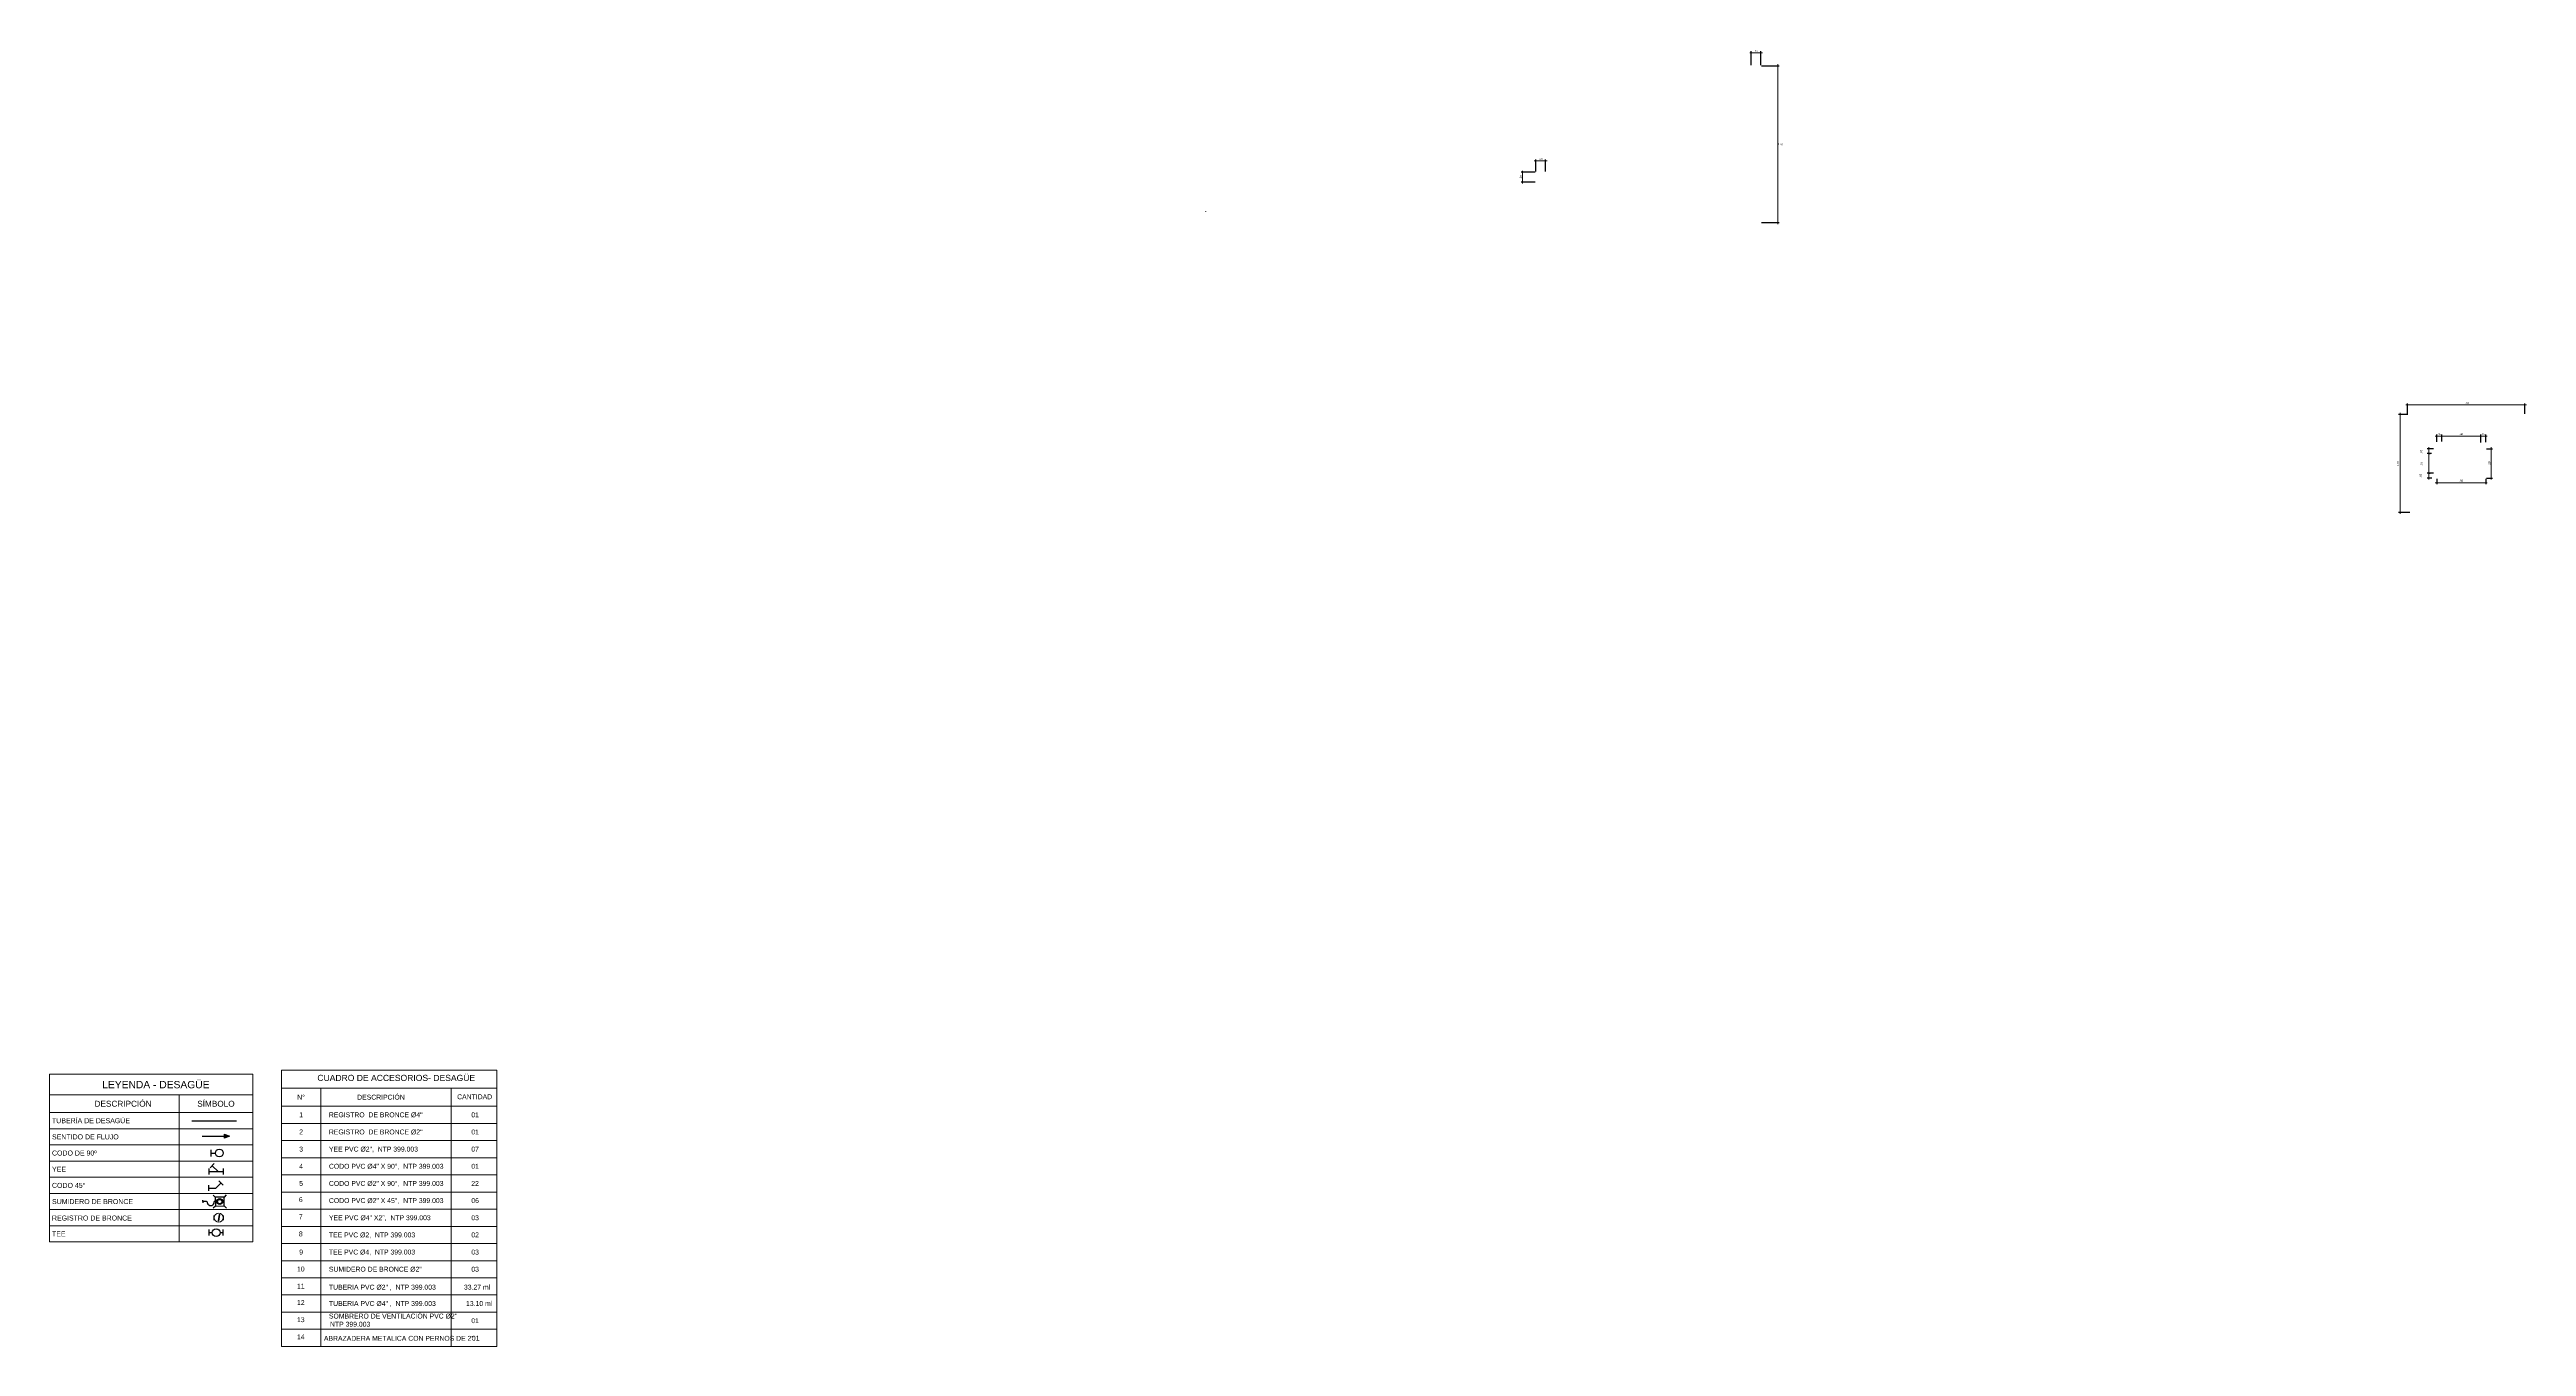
# Model space of a CAD drawing. Header units: metres. Extents: x 800066 to 1601495, y 9254195 to 18508415.
# Drawn here: x 800769.01 to 800794.29, y 9254204.71 to 9254217.94 of the extents above; entities that cross this region are included whole.
import ezdxf
from ezdxf.enums import TextEntityAlignment as Align

# ---------------------------------------------------------------- set-up
doc = ezdxf.new("R2010")
doc.units = ezdxf.units.M
doc.header["$LTSCALE"] = 0.3
doc.header["$MEASUREMENT"] = 0
doc.header["$PDMODE"] = 2
doc.linetypes.add('CONTINUA', pattern=[0])
for name, color, linetype in [('0.1', 1, 'Continuous'), ('01_INDICADORES', 9, 'Continuous'), ('TEXTOS-NOTAS', 7, 'Continuous')]:
    doc.layers.add(name, color=color, linetype=linetype)
for name, color, linetype, lineweight in [('CUADROS', 250, 'Continuous', 13), ('Desague2', 52, 'Continuous', 30), ('Desagüe', 155, 'Continuous', 40), ('linea de desague', 6, 'Continuous', 30), ('TEXTO', 7, 'Continuous', 20)]:
    doc.layers.add(name, color=color, linetype=linetype, lineweight=lineweight)
doc.layers.add('FIC-2ES_COTAS', color=7, linetype='Continuous', lineweight=5, true_color=0x6b006b)
doc.styles.add('ARIAL-10', font='arial.ttf')
doc.styles.add('COTAS Y DIRECTRIZ', font='ARIALN.TTF')
doc.styles.add('ROMANS-10', font='arial.ttf')
doc.styles.add('ROMANS-8', font='arial.ttf', dxfattribs={"width": 0.8})
doc.dimstyles.new('FIC - CORTE', dxfattribs={"dimtxt": 2, "dimasz": 1, "dimexe": 1.5, "dimexo": 0.625, "dimgap": 0.9, "dimtad": 2, "dimtih": 1, "dimtoh": 1, "dimzin": 4, "dimdsep": 46, "dimtxsty": 'COTAS Y DIRECTRIZ', "dimblk": 'ARCHTICK', "dimcen": 0.9, "dimdle": 1.5, "dimclrd": 256, "dimclre": 256, "dimclrt": 7, "dimadec": 0, "dimazin": 0, "dimtfac": 1, "dimtix": 1, "dimtmove": 2, "dimatfit": 3, "dimfxl": 1, "dimlwd": 5, "dimarcsym": 0})
doc.dimstyles.new('FIC - PLANTA', dxfattribs={"dimtxt": 2, "dimasz": 1, "dimexe": 1.5, "dimexo": 0.625, "dimgap": 0.9, "dimtad": 1, "dimzin": 4, "dimdsep": 46, "dimtxsty": 'COTAS Y DIRECTRIZ', "dimblk": 'ARCHTICK', "dimcen": 0.9, "dimdle": 1.5, "dimclrd": 256, "dimclre": 256, "dimclrt": 7, "dimadec": 0, "dimazin": 0, "dimtfac": 1, "dimtix": 1, "dimtmove": 2, "dimatfit": 3, "dimfxl": 1, "dimlwd": 5, "dimarcsym": 0})

# ---------------------------------------------------------------- blocks, each defined once
blk = doc.blocks.new('r4')
at = {"layer": 'linea de desague', "color": 250, "lineweight": 15}
for p, q in [((0.051, 0.105), (-0.051, 0.105)), ((0.051, -0.105), (-0.051, -0.105))]:
    blk.add_line(p, q, dxfattribs=at)
at = {"layer": 'linea de desague', "color": 250, "linetype": 'Continuous', "lineweight": 5}
blk.add_lwpolyline([(0.072, 0.001), (0.069, -0.016), (-0.072, 0.006), (-0.069, 0.023)], close=True, dxfattribs=at)
at = {"layer": 'linea de desague', "color": 250, "linetype": 'CONTINUA', "lineweight": 15}
blk.add_circle((0, 0), 0.0971, dxfattribs=at)
blk = doc.blocks.new('FLECHA')
blk.add_line((0, 0), (0, -0.2))
blk.add_solid([(0, -0.2), (0, -0.2), (0, 0)])
blk = doc.blocks.new('_ArchTick')
at = {"color": 0, "linetype": 'ByBlock', "const_width": 0.15}
blk.add_lwpolyline([(-0.5, -0.5), (0.5, 0.5)], dxfattribs=at)
blk = doc.blocks.new('*D356')
at = {"layer": 'Defpoints', "color": 0, "lineweight": 13, "ltscale": 0.1, "transparency": 16777216}
for p in [(800784.176, 9254216.686), (800784.041, 9254216.586), (800784.176, 9254216.586)]:
    blk.add_point(p, dxfattribs=at)
at = {"layer": 'FIC-2ES_COTAS', "lineweight": -2, "ltscale": 0.1, "transparency": 16777216}
for p, q in [((800784.17, 9254216.686), (800784.026, 9254216.686)), ((800784.17, 9254216.586), (800784.026, 9254216.586))]:
    blk.add_line(p, q, dxfattribs=at)
at = {"layer": 'FIC-2ES_COTAS', "lineweight": 5, "ltscale": 0.1, "transparency": 16777216}
blk.add_line((800784.041, 9254216.701), (800784.041, 9254216.571), dxfattribs=at)
at = {"layer": 'FIC-2ES_COTAS', "lineweight": 5, "ltscale": 0.1, "transparency": 16777216, "xscale": 0.01, "yscale": 0.01, "zscale": 0.01}
for p, rotation in [((800784.041, 9254216.686), 90), ((800784.041, 9254216.586), 270)]:
    blk.add_blockref('_ArchTick', p, dxfattribs=dict(at, rotation=rotation))
at = {"layer": 'FIC-2ES_COTAS', "color": 7, "lineweight": 13, "ltscale": 0.1, "transparency": 16777216, "insert": (800784.021, 9254216.636), "char_height": 0.02, "attachment_point": 5, "rotation": 90, "style": 'COTAS Y DIRECTRIZ'}
blk.add_mtext('.10', dxfattribs=at)
blk = doc.blocks.new('*D357')
at = {"layer": 'Defpoints', "color": 0, "lineweight": 13, "ltscale": 0.1, "transparency": 16777216}
for p in [(800784.176, 9254216.686), (800784.276, 9254216.801), (800784.276, 9254216.686)]:
    blk.add_point(p, dxfattribs=at)
at = {"layer": 'FIC-2ES_COTAS', "lineweight": 5, "ltscale": 0.1, "transparency": 16777216}
blk.add_line((800784.161, 9254216.801), (800784.291, 9254216.801), dxfattribs=at)
at = {"layer": 'FIC-2ES_COTAS', "lineweight": -2, "ltscale": 0.1, "transparency": 16777216}
for p, q in [((800784.176, 9254216.692), (800784.176, 9254216.816)), ((800784.276, 9254216.692), (800784.276, 9254216.816))]:
    blk.add_line(p, q, dxfattribs=at)
at = {"layer": 'FIC-2ES_COTAS', "lineweight": 5, "ltscale": 0.1, "transparency": 16777216, "xscale": 0.01, "yscale": 0.01, "zscale": 0.01, "rotation": 180}
blk.add_blockref('_ArchTick', (800784.176, 9254216.801), dxfattribs=at)
at = {"layer": 'FIC-2ES_COTAS', "lineweight": 5, "ltscale": 0.1, "transparency": 16777216, "xscale": 0.01, "yscale": 0.01, "zscale": 0.01}
blk.add_blockref('_ArchTick', (800784.276, 9254216.801), dxfattribs=at)
at = {"layer": 'FIC-2ES_COTAS', "color": 7, "lineweight": 13, "ltscale": 0.1, "transparency": 16777216, "insert": (800784.226, 9254216.821), "char_height": 0.02, "attachment_point": 5, "style": 'COTAS Y DIRECTRIZ'}
blk.add_mtext('.10', dxfattribs=at)
blk = doc.blocks.new('*D358')
at = {"layer": 'Defpoints', "color": 0, "lineweight": 13, "ltscale": 0.1, "transparency": 16777216}
for p in [(800786.474, 9254217.772), (800786.474, 9254216.172), (800786.646, 9254216.172)]:
    blk.add_point(p, dxfattribs=at)
at = {"layer": 'FIC-2ES_COTAS', "lineweight": -2, "ltscale": 0.1, "transparency": 16777216}
for p, q in [((800786.481, 9254217.772), (800786.661, 9254217.772)), ((800786.481, 9254216.172), (800786.661, 9254216.172))]:
    blk.add_line(p, q, dxfattribs=at)
at = {"layer": 'FIC-2ES_COTAS', "lineweight": 5, "ltscale": 0.1, "transparency": 16777216}
blk.add_line((800786.646, 9254217.787), (800786.646, 9254216.157), dxfattribs=at)
at = {"layer": 'FIC-2ES_COTAS', "lineweight": 5, "ltscale": 0.1, "transparency": 16777216, "xscale": 0.01, "yscale": 0.01, "zscale": 0.01}
for p, rotation in [((800786.646, 9254217.772), 90), ((800786.646, 9254216.172), 270)]:
    blk.add_blockref('_ArchTick', p, dxfattribs=dict(at, rotation=rotation))
at = {"layer": 'FIC-2ES_COTAS', "color": 7, "lineweight": 13, "ltscale": 0.1, "transparency": 16777216, "insert": (800786.675, 9254216.972), "char_height": 0.02, "attachment_point": 5, "style": 'COTAS Y DIRECTRIZ'}
blk.add_mtext('1.60', dxfattribs=at)
blk = doc.blocks.new('*D359')
at = {"layer": 'Defpoints', "color": 0, "lineweight": 13, "ltscale": 0.1, "transparency": 16777216}
for p in [(800786.474, 9254217.905), (800786.374, 9254217.772), (800786.474, 9254217.772)]:
    blk.add_point(p, dxfattribs=at)
at = {"layer": 'FIC-2ES_COTAS', "lineweight": 5, "ltscale": 0.1, "transparency": 16777216}
blk.add_line((800786.359, 9254217.905), (800786.489, 9254217.905), dxfattribs=at)
at = {"layer": 'FIC-2ES_COTAS', "lineweight": -2, "ltscale": 0.1, "transparency": 16777216}
for p, q in [((800786.374, 9254217.778), (800786.374, 9254217.92)), ((800786.474, 9254217.778), (800786.474, 9254217.92))]:
    blk.add_line(p, q, dxfattribs=at)
at = {"layer": 'FIC-2ES_COTAS', "lineweight": 5, "ltscale": 0.1, "transparency": 16777216, "xscale": 0.01, "yscale": 0.01, "zscale": 0.01, "rotation": 180}
blk.add_blockref('_ArchTick', (800786.374, 9254217.905), dxfattribs=at)
at = {"layer": 'FIC-2ES_COTAS', "lineweight": 5, "ltscale": 0.1, "transparency": 16777216, "xscale": 0.01, "yscale": 0.01, "zscale": 0.01}
blk.add_blockref('_ArchTick', (800786.474, 9254217.905), dxfattribs=at)
at = {"layer": 'FIC-2ES_COTAS', "color": 7, "lineweight": 13, "ltscale": 0.1, "transparency": 16777216, "insert": (800786.424, 9254217.924), "char_height": 0.02, "attachment_point": 5, "style": 'COTAS Y DIRECTRIZ'}
blk.add_mtext('.10', dxfattribs=at)
blk = doc.blocks.new('*D346')
at = {"layer": 'Defpoints', "color": 0, "lineweight": 13, "ltscale": 0.1, "transparency": 16777216}
for p in [(800793.371, 9254213.566), (800793.871, 9254213.566), (800793.871, 9254213.519)]:
    blk.add_point(p, dxfattribs=at)
at = {"layer": 'FIC-2ES_COTAS', "lineweight": -2, "ltscale": 0.1, "transparency": 16777216}
for p, q in [((800793.371, 9254213.559), (800793.371, 9254213.504)), ((800793.871, 9254213.559), (800793.871, 9254213.504))]:
    blk.add_line(p, q, dxfattribs=at)
at = {"layer": 'FIC-2ES_COTAS', "lineweight": 5, "ltscale": 0.1, "transparency": 16777216}
blk.add_line((800793.356, 9254213.519), (800793.886, 9254213.519), dxfattribs=at)
at = {"layer": 'FIC-2ES_COTAS', "lineweight": 5, "ltscale": 0.1, "transparency": 16777216, "xscale": 0.01, "yscale": 0.01, "zscale": 0.01, "rotation": 180}
blk.add_blockref('_ArchTick', (800793.371, 9254213.519), dxfattribs=at)
at = {"layer": 'FIC-2ES_COTAS', "lineweight": 5, "ltscale": 0.1, "transparency": 16777216, "xscale": 0.01, "yscale": 0.01, "zscale": 0.01}
blk.add_blockref('_ArchTick', (800793.871, 9254213.519), dxfattribs=at)
at = {"layer": 'FIC-2ES_COTAS', "color": 7, "lineweight": 13, "ltscale": 0.1, "transparency": 16777216, "insert": (800793.621, 9254213.539), "char_height": 0.02, "attachment_point": 5, "style": 'COTAS Y DIRECTRIZ'}
blk.add_mtext('.50', dxfattribs=at)
blk = doc.blocks.new('*D347')
at = {"layer": 'Defpoints', "color": 0, "lineweight": 13, "ltscale": 0.1, "transparency": 16777216}
for p in [(800793.288, 9254213.566), (800793.328, 9254213.566), (800793.345, 9254213.616)]:
    blk.add_point(p, dxfattribs=at)
at = {"layer": 'FIC-2ES_COTAS', "lineweight": -2, "ltscale": 0.1, "transparency": 16777216}
for p, q in [((800793.338, 9254213.616), (800793.273, 9254213.616)), ((800793.322, 9254213.566), (800793.273, 9254213.566))]:
    blk.add_line(p, q, dxfattribs=at)
at = {"layer": 'FIC-2ES_COTAS', "lineweight": 5, "ltscale": 0.1, "transparency": 16777216}
blk.add_line((800793.288, 9254213.631), (800793.288, 9254213.551), dxfattribs=at)
at = {"layer": 'FIC-2ES_COTAS', "lineweight": 5, "ltscale": 0.1, "transparency": 16777216, "xscale": 0.01, "yscale": 0.01, "zscale": 0.01}
for p, rotation in [((800793.288, 9254213.616), 90), ((800793.288, 9254213.566), 270)]:
    blk.add_blockref('_ArchTick', p, dxfattribs=dict(at, rotation=rotation))
at = {"layer": 'FIC-2ES_COTAS', "color": 7, "lineweight": 13, "ltscale": 0.1, "transparency": 16777216, "insert": (800793.206, 9254213.591), "char_height": 0.02, "attachment_point": 5, "rotation": 90, "style": 'COTAS Y DIRECTRIZ'}
blk.add_mtext('.05', dxfattribs=at)
blk = doc.blocks.new('*D348')
at = {"layer": 'Defpoints', "color": 0, "lineweight": 13, "ltscale": 0.1, "transparency": 16777216}
for p in [(800793.288, 9254213.866), (800793.325, 9254213.816), (800793.346, 9254213.866)]:
    blk.add_point(p, dxfattribs=at)
at = {"layer": 'FIC-2ES_COTAS', "lineweight": -2, "ltscale": 0.1, "transparency": 16777216}
for p, q in [((800793.339, 9254213.866), (800793.273, 9254213.866)), ((800793.318, 9254213.816), (800793.273, 9254213.816))]:
    blk.add_line(p, q, dxfattribs=at)
at = {"layer": 'FIC-2ES_COTAS', "lineweight": 5, "ltscale": 0.1, "transparency": 16777216}
blk.add_line((800793.288, 9254213.801), (800793.288, 9254213.881), dxfattribs=at)
at = {"layer": 'FIC-2ES_COTAS', "lineweight": 5, "ltscale": 0.1, "transparency": 16777216, "xscale": 0.01, "yscale": 0.01, "zscale": 0.01}
for p, rotation in [((800793.288, 9254213.866), 90), ((800793.288, 9254213.816), 270)]:
    blk.add_blockref('_ArchTick', p, dxfattribs=dict(at, rotation=rotation))
at = {"layer": 'FIC-2ES_COTAS', "color": 7, "lineweight": 13, "ltscale": 0.1, "transparency": 16777216, "insert": (800793.214, 9254213.836), "char_height": 0.02, "attachment_point": 5, "rotation": 90, "style": 'COTAS Y DIRECTRIZ'}
blk.add_mtext('.05', dxfattribs=at)
blk = doc.blocks.new('*D349')
at = {"layer": 'Defpoints', "color": 0, "lineweight": 13, "ltscale": 0.1, "transparency": 16777216}
for p in [(800793.371, 9254213.931), (800793.421, 9254213.995), (800793.421, 9254213.932)]:
    blk.add_point(p, dxfattribs=at)
at = {"layer": 'FIC-2ES_COTAS', "lineweight": 5, "ltscale": 0.1, "transparency": 16777216}
blk.add_line((800793.356, 9254213.995), (800793.436, 9254213.995), dxfattribs=at)
at = {"layer": 'FIC-2ES_COTAS', "lineweight": -2, "ltscale": 0.1, "transparency": 16777216}
for p, q in [((800793.371, 9254213.937), (800793.371, 9254214.01)), ((800793.421, 9254213.939), (800793.421, 9254214.01))]:
    blk.add_line(p, q, dxfattribs=at)
at = {"layer": 'FIC-2ES_COTAS', "lineweight": 5, "ltscale": 0.1, "transparency": 16777216, "xscale": 0.01, "yscale": 0.01, "zscale": 0.01, "rotation": 180}
blk.add_blockref('_ArchTick', (800793.371, 9254213.995), dxfattribs=at)
at = {"layer": 'FIC-2ES_COTAS', "lineweight": 5, "ltscale": 0.1, "transparency": 16777216, "xscale": 0.01, "yscale": 0.01, "zscale": 0.01}
blk.add_blockref('_ArchTick', (800793.421, 9254213.995), dxfattribs=at)
at = {"layer": 'FIC-2ES_COTAS', "color": 7, "lineweight": 13, "ltscale": 0.1, "transparency": 16777216, "insert": (800793.396, 9254214.014), "char_height": 0.02, "attachment_point": 5, "style": 'COTAS Y DIRECTRIZ'}
blk.add_mtext('.05', dxfattribs=at)
blk = doc.blocks.new('*D350')
at = {"layer": 'Defpoints', "color": 0, "lineweight": 13, "ltscale": 0.1, "transparency": 16777216}
for p in [(800793.421, 9254213.932), (800793.821, 9254213.995), (800793.821, 9254213.922)]:
    blk.add_point(p, dxfattribs=at)
at = {"layer": 'FIC-2ES_COTAS', "lineweight": 5, "ltscale": 0.1, "transparency": 16777216}
blk.add_line((800793.406, 9254213.995), (800793.836, 9254213.995), dxfattribs=at)
at = {"layer": 'FIC-2ES_COTAS', "lineweight": -2, "ltscale": 0.1, "transparency": 16777216}
for p, q in [((800793.421, 9254213.939), (800793.421, 9254214.01)), ((800793.821, 9254213.928), (800793.821, 9254214.01))]:
    blk.add_line(p, q, dxfattribs=at)
at = {"layer": 'FIC-2ES_COTAS', "lineweight": 5, "ltscale": 0.1, "transparency": 16777216, "xscale": 0.01, "yscale": 0.01, "zscale": 0.01, "rotation": 180}
blk.add_blockref('_ArchTick', (800793.421, 9254213.995), dxfattribs=at)
at = {"layer": 'FIC-2ES_COTAS', "lineweight": 5, "ltscale": 0.1, "transparency": 16777216, "xscale": 0.01, "yscale": 0.01, "zscale": 0.01}
blk.add_blockref('_ArchTick', (800793.821, 9254213.995), dxfattribs=at)
at = {"layer": 'FIC-2ES_COTAS', "color": 7, "lineweight": 13, "ltscale": 0.1, "transparency": 16777216, "insert": (800793.621, 9254214.014), "char_height": 0.02, "attachment_point": 5, "style": 'COTAS Y DIRECTRIZ'}
blk.add_mtext('.40', dxfattribs=at)
blk = doc.blocks.new('*D351')
at = {"layer": 'Defpoints', "color": 0, "lineweight": 13, "ltscale": 0.1, "transparency": 16777216}
for p in [(800793.821, 9254213.932), (800793.871, 9254213.995), (800793.871, 9254213.927)]:
    blk.add_point(p, dxfattribs=at)
at = {"layer": 'FIC-2ES_COTAS', "lineweight": 5, "ltscale": 0.1, "transparency": 16777216}
blk.add_line((800793.806, 9254213.995), (800793.886, 9254213.995), dxfattribs=at)
at = {"layer": 'FIC-2ES_COTAS', "lineweight": -2, "ltscale": 0.1, "transparency": 16777216}
for p, q in [((800793.821, 9254213.939), (800793.821, 9254214.01)), ((800793.871, 9254213.933), (800793.871, 9254214.01))]:
    blk.add_line(p, q, dxfattribs=at)
at = {"layer": 'FIC-2ES_COTAS', "lineweight": 5, "ltscale": 0.1, "transparency": 16777216, "xscale": 0.01, "yscale": 0.01, "zscale": 0.01, "rotation": 180}
blk.add_blockref('_ArchTick', (800793.821, 9254213.995), dxfattribs=at)
at = {"layer": 'FIC-2ES_COTAS', "lineweight": 5, "ltscale": 0.1, "transparency": 16777216, "xscale": 0.01, "yscale": 0.01, "zscale": 0.01}
blk.add_blockref('_ArchTick', (800793.871, 9254213.995), dxfattribs=at)
at = {"layer": 'FIC-2ES_COTAS', "color": 7, "lineweight": 13, "ltscale": 0.1, "transparency": 16777216, "insert": (800793.846, 9254214.014), "char_height": 0.02, "attachment_point": 5, "style": 'COTAS Y DIRECTRIZ'}
blk.add_mtext('.05', dxfattribs=at)
blk = doc.blocks.new('*D352')
at = {"layer": 'Defpoints', "color": 0, "lineweight": 13, "ltscale": 0.1, "transparency": 16777216}
for p in [(800793.288, 9254213.816), (800793.288, 9254213.616), (800793.288, 9254213.616)]:
    blk.add_point(p, dxfattribs=at)
at = {"layer": 'FIC-2ES_COTAS', "lineweight": 5, "ltscale": 0.1, "transparency": 16777216}
blk.add_line((800793.288, 9254213.831), (800793.288, 9254213.601), dxfattribs=at)
at = {"layer": 'FIC-2ES_COTAS', "lineweight": -2, "ltscale": 0.1, "transparency": 16777216}
for p, q in [((800793.294, 9254213.816), (800793.303, 9254213.816)), ((800793.294, 9254213.616), (800793.303, 9254213.616))]:
    blk.add_line(p, q, dxfattribs=at)
at = {"layer": 'FIC-2ES_COTAS', "lineweight": 5, "ltscale": 0.1, "transparency": 16777216, "xscale": 0.01, "yscale": 0.01, "zscale": 0.01}
for p, rotation in [((800793.288, 9254213.816), 90), ((800793.288, 9254213.616), 270)]:
    blk.add_blockref('_ArchTick', p, dxfattribs=dict(at, rotation=rotation))
at = {"layer": 'FIC-2ES_COTAS', "color": 7, "lineweight": 13, "ltscale": 0.1, "transparency": 16777216, "insert": (800793.218, 9254213.709), "char_height": 0.02, "attachment_point": 5, "rotation": 90, "style": 'COTAS Y DIRECTRIZ'}
blk.add_mtext('.20', dxfattribs=at)
blk = doc.blocks.new('*D353')
at = {"layer": 'Defpoints', "color": 0, "lineweight": 13, "ltscale": 0.1, "transparency": 16777216}
for p in [(800793.08, 9254214.216), (800792.996, 9254213.216), (800793.103, 9254213.216)]:
    blk.add_point(p, dxfattribs=at)
at = {"layer": 'FIC-2ES_COTAS', "lineweight": -2, "ltscale": 0.1, "transparency": 16777216}
for p, q in [((800793.074, 9254214.216), (800792.981, 9254214.216)), ((800793.096, 9254213.216), (800792.981, 9254213.216))]:
    blk.add_line(p, q, dxfattribs=at)
at = {"layer": 'FIC-2ES_COTAS', "lineweight": 5, "ltscale": 0.1, "transparency": 16777216}
blk.add_line((800792.996, 9254214.231), (800792.996, 9254213.201), dxfattribs=at)
at = {"layer": 'FIC-2ES_COTAS', "lineweight": 5, "ltscale": 0.1, "transparency": 16777216, "xscale": 0.01, "yscale": 0.01, "zscale": 0.01}
for p, rotation in [((800792.996, 9254214.216), 90), ((800792.996, 9254213.216), 270)]:
    blk.add_blockref('_ArchTick', p, dxfattribs=dict(at, rotation=rotation))
at = {"layer": 'FIC-2ES_COTAS', "color": 7, "lineweight": 13, "ltscale": 0.1, "transparency": 16777216, "insert": (800792.976, 9254213.716), "char_height": 0.02, "attachment_point": 5, "rotation": 90, "style": 'COTAS Y DIRECTRIZ'}
blk.add_mtext('1.00', dxfattribs=at)
blk = doc.blocks.new('*D354')
at = {"layer": 'Defpoints', "color": 0, "lineweight": 13, "ltscale": 0.1, "transparency": 16777216}
for p in [(800793.071, 9254214.216), (800794.271, 9254214.312), (800794.271, 9254214.215)]:
    blk.add_point(p, dxfattribs=at)
at = {"layer": 'FIC-2ES_COTAS', "lineweight": -2, "ltscale": 0.1, "transparency": 16777216}
for p, q in [((800793.071, 9254214.222), (800793.071, 9254214.327)), ((800794.271, 9254214.221), (800794.271, 9254214.327))]:
    blk.add_line(p, q, dxfattribs=at)
at = {"layer": 'FIC-2ES_COTAS', "lineweight": 5, "ltscale": 0.1, "transparency": 16777216}
blk.add_line((800793.056, 9254214.312), (800794.286, 9254214.312), dxfattribs=at)
at = {"layer": 'FIC-2ES_COTAS', "lineweight": 5, "ltscale": 0.1, "transparency": 16777216, "xscale": 0.01, "yscale": 0.01, "zscale": 0.01, "rotation": 180}
blk.add_blockref('_ArchTick', (800793.071, 9254214.312), dxfattribs=at)
at = {"layer": 'FIC-2ES_COTAS', "lineweight": 5, "ltscale": 0.1, "transparency": 16777216, "xscale": 0.01, "yscale": 0.01, "zscale": 0.01}
blk.add_blockref('_ArchTick', (800794.271, 9254214.312), dxfattribs=at)
at = {"layer": 'FIC-2ES_COTAS', "color": 7, "lineweight": 13, "ltscale": 0.1, "transparency": 16777216, "insert": (800793.671, 9254214.331), "char_height": 0.02, "attachment_point": 5, "style": 'COTAS Y DIRECTRIZ'}
blk.add_mtext('1.20', dxfattribs=at)
blk = doc.blocks.new('*D355')
at = {"layer": 'Defpoints', "color": 0, "lineweight": 13, "ltscale": 0.1, "transparency": 16777216}
for p in [(800793.871, 9254213.866), (800793.871, 9254213.566), (800793.926, 9254213.566)]:
    blk.add_point(p, dxfattribs=at)
at = {"layer": 'FIC-2ES_COTAS', "lineweight": -2, "ltscale": 0.1, "transparency": 16777216}
for p, q in [((800793.877, 9254213.866), (800793.941, 9254213.866)), ((800793.877, 9254213.566), (800793.941, 9254213.566))]:
    blk.add_line(p, q, dxfattribs=at)
at = {"layer": 'FIC-2ES_COTAS', "lineweight": 5, "ltscale": 0.1, "transparency": 16777216}
blk.add_line((800793.926, 9254213.881), (800793.926, 9254213.551), dxfattribs=at)
at = {"layer": 'FIC-2ES_COTAS', "lineweight": 5, "ltscale": 0.1, "transparency": 16777216, "xscale": 0.01, "yscale": 0.01, "zscale": 0.01}
for p, rotation in [((800793.926, 9254213.866), 90), ((800793.926, 9254213.566), 270)]:
    blk.add_blockref('_ArchTick', p, dxfattribs=dict(at, rotation=rotation))
at = {"layer": 'FIC-2ES_COTAS', "color": 7, "lineweight": 13, "ltscale": 0.1, "transparency": 16777216, "insert": (800793.907, 9254213.716), "char_height": 0.02, "attachment_point": 5, "rotation": 90, "style": 'COTAS Y DIRECTRIZ'}
blk.add_mtext('.30', dxfattribs=at)

msp = doc.modelspace()

# ---------------------------------------------------------------- hatches: boundary and pattern name
at = {"layer": 'TEXTOS-NOTAS', "lineweight": 25, "ltscale": 0.1}
h = msp.add_hatch(color=256, dxfattribs=at)
h.dxf.hatch_style = 1
h.paths.add_polyline_path([(800770.846, 9254206.854), (800770.794, 9254206.874), (800770.794, 9254206.834)])

# ---------------------------------------------------------------- linework, layer by layer
at = {"layer": '0.1', "color": 4, "lineweight": 25}
msp.add_circle((800770.745, 9254206.186), 0.03, dxfattribs=at)
at = {"layer": 'CUADROS'}
for p, q in [((800771.375, 9254207.528), (800773.575, 9254207.528)), ((800771.375, 9254204.708), (800771.375, 9254207.528)), ((800773.575, 9254207.528), (800773.575, 9254204.708)), ((800769.009, 9254207.274), (800771.082, 9254207.274)), ((800771.375, 9254207.343), (800773.575, 9254207.343)), ((800771.777, 9254207.343), (800771.777, 9254204.708)), ((800773.108, 9254207.343), (800773.108, 9254204.708)), ((800769.009, 9254207.094), (800771.082, 9254207.094)), ((800771.375, 9254207.158), (800773.575, 9254207.158)), ((800769.009, 9254206.929), (800771.082, 9254206.929)), ((800769.009, 9254206.764), (800771.082, 9254206.764)), ((800771.375, 9254206.983), (800773.575, 9254206.983)), ((800771.375, 9254206.808), (800773.575, 9254206.808)), ((800769.009, 9254206.599), (800771.082, 9254206.599)), ((800771.375, 9254206.633), (800773.575, 9254206.633)), ((800769.009, 9254206.434), (800771.082, 9254206.434)), ((800769.009, 9254206.269), (800771.082, 9254206.269)), ((800771.375, 9254206.458), (800773.575, 9254206.458)), ((800771.375, 9254206.283), (800773.575, 9254206.283)), ((800769.009, 9254206.104), (800771.082, 9254206.104)), ((800771.375, 9254206.108), (800773.575, 9254206.108)), ((800769.009, 9254205.939), (800771.082, 9254205.939)), ((800769.009, 9254205.774), (800771.082, 9254205.774)), ((800771.375, 9254205.933), (800773.575, 9254205.933)), ((800771.375, 9254205.758), (800773.575, 9254205.758)), ((800771.375, 9254205.583), (800773.575, 9254205.583)), ((800771.375, 9254205.408), (800773.575, 9254205.408)), ((800771.375, 9254205.233), (800773.575, 9254205.233)), ((800771.375, 9254205.058), (800773.575, 9254205.058)), ((800771.375, 9254204.883), (800773.575, 9254204.883)), ((800771.375, 9254204.708), (800773.575, 9254204.708))]:
    msp.add_line(p, q, dxfattribs=at)
msp.add_lwpolyline([(800769.009, 9254205.774), (800771.082, 9254205.774), (800771.082, 9254207.484), (800769.009, 9254207.484)], close=True, dxfattribs=at)
for points in [[(800770.332, 9254207.094), (800770.332, 9254207.274)], [(800770.332, 9254207.094), (800770.332, 9254205.774)]]:
    msp.add_lwpolyline(points, dxfattribs=at)
at = {"layer": 'Desagüe', "lineweight": 25, "ltscale": 0.1}
for p, q in [((800770.46, 9254207.009), (800770.916, 9254207.009)), ((800770.7, 9254206.23), (800770.678, 9254206.252)), ((800770.812, 9254206.253), (800770.79, 9254206.231)), ((800770.701, 9254206.14), (800770.68, 9254206.118)), ((800770.813, 9254206.12), (800770.791, 9254206.141)), ((800770.638, 9254205.841), (800770.638, 9254205.901)), ((800770.779, 9254205.841), (800770.779, 9254205.901))]:
    msp.add_line(p, q, dxfattribs=at)
at = {"layer": 'Desagüe', "lineweight": 25, "ltscale": 0.015}
for p, q in [((800770.572, 9254206.187), (800770.572, 9254206.2)), ((800770.611, 9254206.187), (800770.572, 9254206.187)), ((800770.572, 9254206.187), (800770.572, 9254206.174)), ((800770.62, 9254206.17), (800770.62, 9254206.177)), ((800770.688, 9254206.17), (800770.688, 9254206.187)), ((800770.701, 9254206.187), (800770.688, 9254206.187))]:
    msp.add_line(p, q, dxfattribs=at)
at = {"layer": 'Desagüe', "color": 6, "lineweight": 25, "ltscale": 0.1}
for points in [[(800770.638, 9254206.462), (800770.638, 9254206.522)], [(800770.638, 9254206.492), (800770.729, 9254206.492)], [(800770.647, 9254206.531), (800770.69, 9254206.573)], [(800770.655, 9254206.713), (800770.655, 9254206.646)], [(800770.655, 9254206.679), (800770.702, 9254206.679)], [(800770.729, 9254206.492), (800770.669, 9254206.552)], [(800770.729, 9254206.492), (800770.784, 9254206.492)], [(800770.784, 9254206.462), (800770.784, 9254206.522)], [(800770.634, 9254206.294), (800770.634, 9254206.354)], [(800770.634, 9254206.324), (800770.707, 9254206.324)], [(800770.707, 9254206.324), (800770.759, 9254206.376)], [(800770.738, 9254206.397), (800770.78, 9254206.354)], [(800770.638, 9254205.871), (800770.669, 9254205.871)], [(800770.748, 9254205.871), (800770.779, 9254205.871)]]:
    msp.add_lwpolyline(points, dxfattribs=at)
msp.add_lwpolyline([(800770.791, 9254206.141), (800770.79, 9254206.231), (800770.7, 9254206.23), (800770.701, 9254206.14)], close=True, dxfattribs=at)
at = {"layer": 'Desagüe', "lineweight": 25, "ltscale": 0.1}
for centre, radius in [((800770.742, 9254206.681), 0.04), ((800770.746, 9254206.186), 0.0225), ((800770.709, 9254205.869), 0.04)]:
    msp.add_circle(centre, radius, dxfattribs=at)
at = {"layer": 'Desagüe', "lineweight": 25, "ltscale": 0.015}
for centre, radius, start, end in [((800770.611, 9254206.177), 0.00969, 359.5717, 89.5717), ((800770.654, 9254206.181), 0.0355, 197.6436, 341.7406)]:
    msp.add_arc(centre, radius, start, end, dxfattribs=at)
at = {"layer": 'TEXTOS-NOTAS', "lineweight": 25, "ltscale": 0.1}
msp.add_lwpolyline([(800770.568, 9254206.854), (800770.568, 9254206.854), (800770.794, 9254206.854)], dxfattribs=at)
msp.add_lwpolyline([(800770.794, 9254206.834), (800770.794, 9254206.874), (800770.846, 9254206.854)], close=True, dxfattribs=at)

# ---------------------------------------------------------------- block references
at = {"layer": '01_INDICADORES', "xscale": 0.02, "yscale": 0.02, "zscale": 0.02}
msp.add_blockref('FLECHA', (800780.807, 9254216.289), dxfattribs=at)
at = {"layer": 'Desague2', "lineweight": 25, "xscale": 0.4723470690213641, "yscale": 0.4723470690213641, "zscale": 0.4723470690213641, "rotation": 270.1160857117319}
msp.add_blockref('r4', (800770.736, 9254206.021), dxfattribs=at)

# ---------------------------------------------------------------- texts
at = {"layer": 'TEXTO', "style": 'ARIAL-10'}
for s, height, p in [('LEYENDA - DESAGÜE', 0.075, (800770.094, 9254207.379)), ('N°', 0.05, (800771.576, 9254207.251)), ('DESCRIPCIÓN', 0.05, (800772.391, 9254207.251)), ('CANTIDAD', 0.05, (800773.347, 9254207.255)), ('DESCRIPCIÓN', 0.06, (800769.759, 9254207.184)), ('SÍMBOLO', 0.06, (800770.707, 9254207.184))]:
    msp.add_text(s, height=height, dxfattribs=at).set_placement(p, align=Align.MIDDLE_CENTER)
at = {"layer": 'TEXTO', "style": 'ROMANS-10'}
for s, p in [('TUBERÍA DE DESAGÜE', (800769.034, 9254207.011)), ('SENTIDO DE FLUJO', (800769.034, 9254206.846)), ('YEE', (800769.034, 9254206.516)), ('CODO DE 90º', (800769.034, 9254206.681)), ('CODO 45°', (800769.034, 9254206.351)), ('SUMIDERO DE BRONCE   ', (800769.034, 9254206.186)), ('REGISTRO DE BRONCE', (800769.033, 9254206.018)), ('TEE', (800769.034, 9254205.856))]:
    msp.add_text(s, height=0.051, dxfattribs=at).set_placement(p, align=Align.MIDDLE_LEFT)
at = {"layer": 'TEXTO', "style": 'ROMANS-8', "width": 0.8}
for s, p in [('1', (800771.576, 9254207.071)), ('3', (800771.576, 9254206.721)), ('2', (800771.576, 9254206.896)), ('4', (800771.576, 9254206.546)), ('6', (800771.573, 9254206.206)), ('5', (800771.576, 9254206.371)), ('7', (800771.573, 9254206.031)), ('8', (800771.573, 9254205.856)), ('10', (800771.573, 9254205.498)), ('9', (800771.576, 9254205.671)), ('11', (800771.573, 9254205.323)), ('12', (800771.573, 9254205.156)), ('13', (800771.573, 9254204.981)), ('14', (800771.573, 9254204.806))]:
    msp.add_text(s, height=0.05, dxfattribs=at).set_placement(p, align=Align.MIDDLE_CENTER)
for s, p in [('REGISTRO  DE BRONCE Ø4" ', (800771.86, 9254207.071)), ('01', (800773.313, 9254207.071)), ('YEE PVC Ø2",  NTP 399.003', (800771.86, 9254206.721)), ('REGISTRO  DE BRONCE Ø2" ', (800771.86, 9254206.896)), ('01', (800773.313, 9254206.896)), ('07', (800773.313, 9254206.721)), ('CODO PVC Ø4" X 90°,  NTP 399.003', (800771.86, 9254206.546)), ('01', (800773.313, 9254206.546)), ('CODO PVC Ø2" X 90°,  NTP 399.003', (800771.86, 9254206.371)), ('22', (800773.313, 9254206.371)), ('YEE PVC Ø4" X2",  NTP 399.003 ', (800771.86, 9254206.021)), ('CODO PVC Ø2" X 45°,  NTP 399.003', (800771.86, 9254206.196)), ('06', (800773.313, 9254206.196)), ('03', (800773.313, 9254206.021)), ('TEE PVC Ø2,  NTP 399.003', (800771.86, 9254205.846)), ('02', (800773.313, 9254205.846)), ('TEE PVC Ø4,  NTP 399.003', (800771.86, 9254205.671)), ('SUMIDERO DE BRONCE Ø2" ', (800771.86, 9254205.496)), ('03', (800773.313, 9254205.671)), ('03', (800773.313, 9254205.496)), ('TUBERIA PVC Ø2" ,  NTP 399.003 ', (800771.86, 9254205.313)), ('33.27 ml', (800773.238, 9254205.313)), ('TUBERIA PVC Ø4" ,  NTP 399.003 ', (800771.86, 9254205.146)), ('SOMBRERO DE VENTILACIÓN PVC Ø2" ', (800771.86, 9254205.018)), ('13.10 ml', (800773.259, 9254205.146)), ('01', (800773.313, 9254204.971)), ('ABRAZADERA METALICA CON PERNOS DE 2"', (800771.809, 9254204.791)), ('01', (800773.319, 9254204.792))]:
    msp.add_text(s, height=0.05, dxfattribs=at).set_placement(p, align=Align.MIDDLE_LEFT)
at = {"layer": 'TEXTO'}
for s, insert, char_height, width, attachment_point, style in [('CUADRO DE ACCESORIOS- DESAGÜE', (800772.547, 9254207.447), 0.0625, 1.68523, 5, 'ARIAL-10'), ('NTP 399.003', (800771.871, 9254204.96), 0.05, 0.57375, 1, 'ROMANS-8')]:
    msp.add_mtext(s, dxfattribs=dict(at, insert=insert, char_height=char_height, width=width, attachment_point=attachment_point, style=style))

# ---------------------------------------------------------------- dimensions: what is measured, and where the dimension line sits
at = {"layer": 'FIC-2ES_COTAS', "color": 250, "lineweight": 13, "ltscale": 0.1}
for base, p1, p2, dimstyle, picture, middle in [((800786.474, 9254217.905), (800786.374, 9254217.772), (800786.474, 9254217.772), 'FIC - CORTE', '*D359', (800786.424, 9254217.924)), ((800784.276, 9254216.801), (800784.176, 9254216.686), (800784.276, 9254216.686), 'FIC - PLANTA', '*D357', (800784.226, 9254216.821)), ((800794.271, 9254214.312), (800793.071, 9254214.216), (800794.271, 9254214.215), 'FIC - PLANTA', '*D354', (800793.671, 9254214.331)), ((800793.421, 9254213.995), (800793.371, 9254213.931), (800793.421, 9254213.932), 'FIC - PLANTA', '*D349', (800793.396, 9254214.014)), ((800793.821, 9254213.995), (800793.421, 9254213.932), (800793.821, 9254213.922), 'FIC - PLANTA', '*D350', (800793.621, 9254214.014)), ((800793.871, 9254213.995), (800793.821, 9254213.932), (800793.871, 9254213.927), 'FIC - PLANTA', '*D351', (800793.846, 9254214.014)), ((800793.871, 9254213.519), (800793.371, 9254213.566), (800793.871, 9254213.566), 'FIC - PLANTA', '*D346', (800793.621, 9254213.539))]:
    dim = msp.add_linear_dim(base=base, p1=p1, p2=p2, dimstyle=dimstyle, dxfattribs=at)
    dim.commit()
    dim.dimension.update_dxf_attribs({"geometry": picture, "text_midpoint": middle})
for base, p1, p2, dimstyle, picture, middle in [((800786.646, 9254216.172), (800786.474, 9254217.772), (800786.474, 9254216.172), 'FIC - CORTE', '*D358', (800786.675, 9254216.972)), ((800784.041, 9254216.586), (800784.176, 9254216.686), (800784.176, 9254216.586), 'FIC - PLANTA', '*D356', (800784.021, 9254216.636)), ((800792.996, 9254213.216), (800793.08, 9254214.216), (800793.103, 9254213.216), 'FIC - PLANTA', '*D353', (800792.976, 9254213.716)), ((800793.926, 9254213.566), (800793.871, 9254213.866), (800793.871, 9254213.566), 'FIC - PLANTA', '*D355', (800793.907, 9254213.716))]:
    dim = msp.add_linear_dim(base=base, p1=p1, p2=p2, angle=90, dimstyle=dimstyle, dxfattribs=at)
    dim.commit()
    dim.dimension.update_dxf_attribs({"geometry": picture, "text_midpoint": middle})
for base, p1, p2, angle, picture, middle in [((800793.288, 9254213.866), (800793.325, 9254213.816), (800793.346, 9254213.866), 270, '*D348', (800793.214, 9254213.836)), ((800793.288, 9254213.616), (800793.288, 9254213.816), (800793.288, 9254213.616), 90, '*D352', (800793.218, 9254213.709)), ((800793.288, 9254213.566), (800793.345, 9254213.616), (800793.328, 9254213.566), 90, '*D347', (800793.206, 9254213.591))]:
    dim = msp.add_linear_dim(base=base, p1=p1, p2=p2, angle=angle, dimstyle='FIC - PLANTA', dxfattribs=at)
    dim.commit()
    dim.dimension.update_dxf_attribs({"geometry": picture, "text_midpoint": middle, "dimtype": 160})

doc.saveas('drawing.dxf')
